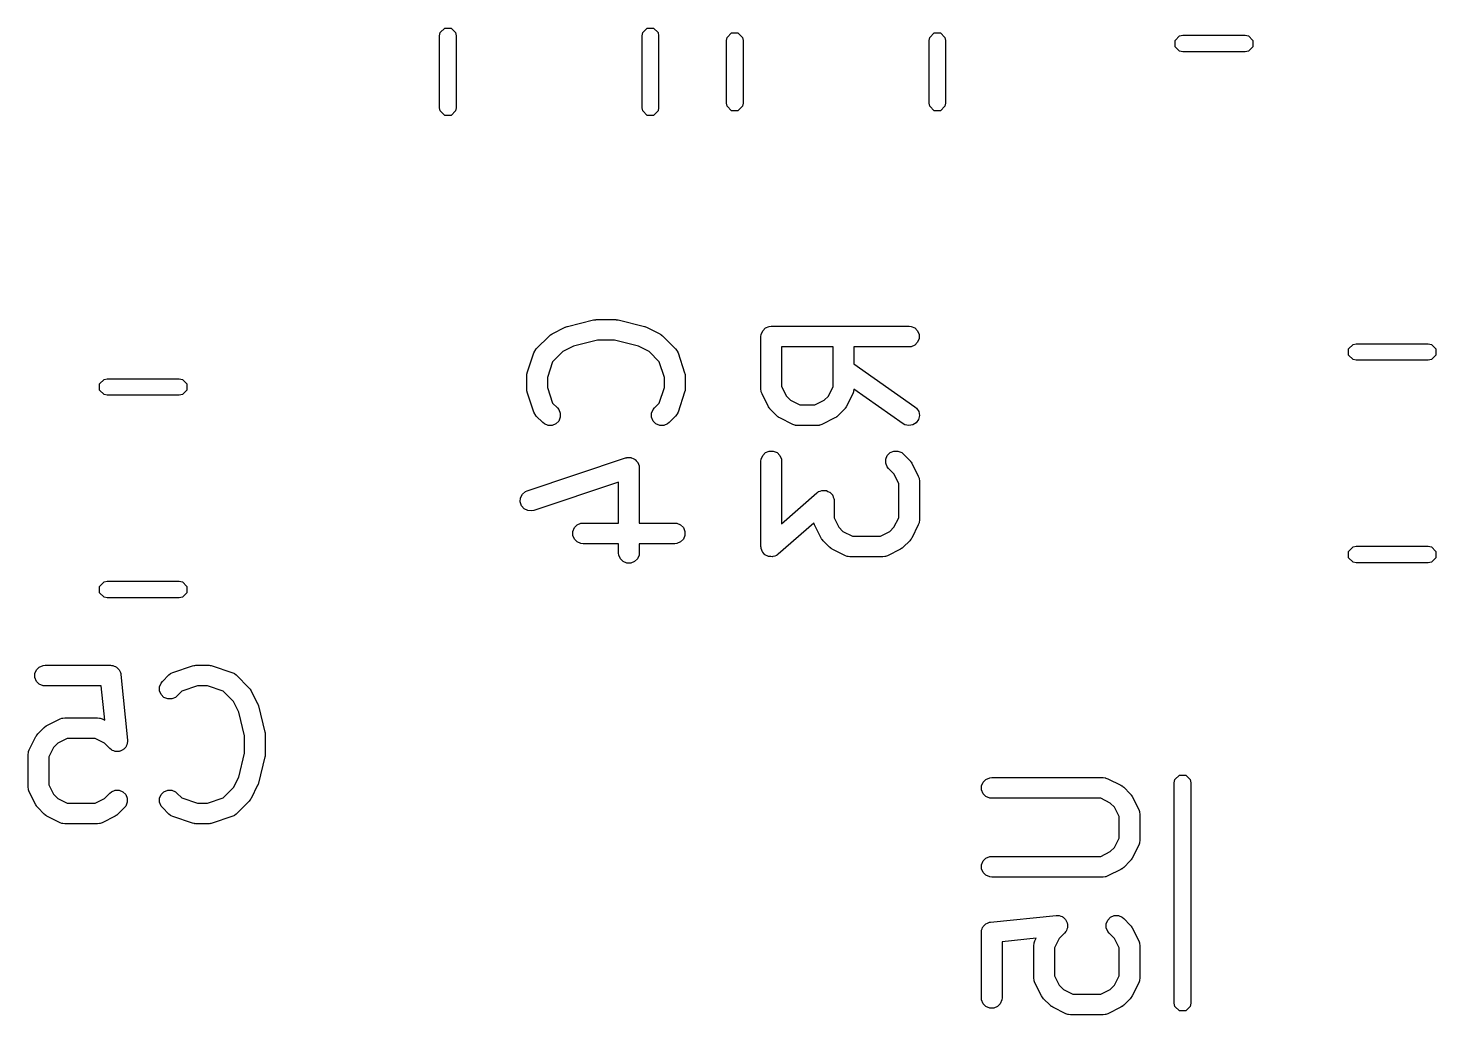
# Model space of a CAD drawing. Header units: inches. Extents: x -1.77 to 1.76, y -2.13 to 2.21.
# Drawn here: x -1.1275 to -0.7252, y 1.3353 to 1.6172 of the extents above; entities that cross this region are included whole.
import ezdxf

# ---------------------------------------------------------------- set-up
doc = ezdxf.new("R2010")
doc.units = ezdxf.units.IN
doc.header["$MEASUREMENT"] = 0
doc.layers.add('BLACK', color=250, linetype='CONTINUOUS')

msp = doc.modelspace()

# ---------------------------------------------------------------- linework, layer by layer
at = {"layer": 'BLACK', "linetype": 'CONTINUOUS'}
for p, q in [((-1.00994, 1.61499), (-1.00977, 1.6159)), ((-1.00994, 1.59442), (-1.00994, 1.61499)), ((-1.00977, 1.6159), (-1.00849, 1.61718)), ((-1.00849, 1.61718), (-1.00668, 1.61718)), ((-1.00668, 1.61718), (-1.0054, 1.6159)), ((-1.0054, 1.6159), (-1.00522, 1.61499)), ((-1.00522, 1.61499), (-1.00522, 1.59442)), ((-0.95207, 1.61499), (-0.95189, 1.6159)), ((-0.95207, 1.59442), (-0.95207, 1.61499)), ((-0.95189, 1.6159), (-0.95061, 1.61718)), ((-0.95061, 1.61718), (-0.9488, 1.61718)), ((-0.9488, 1.61718), (-0.94753, 1.6159)), ((-0.94753, 1.6159), (-0.94735, 1.61499)), ((-0.94735, 1.61499), (-0.94735, 1.59442)), ((-0.92794, 1.61365), (-0.92777, 1.61455)), ((-0.92794, 1.59577), (-0.92794, 1.61365)), ((-0.92777, 1.61455), (-0.92649, 1.61583)), ((-0.92649, 1.61583), (-0.92468, 1.61583)), ((-0.92468, 1.61583), (-0.9234, 1.61455)), ((-0.9234, 1.61455), (-0.92322, 1.61365)), ((-0.92322, 1.61365), (-0.92322, 1.59577)), ((-0.87007, 1.61365), (-0.86989, 1.61455)), ((-0.87007, 1.59577), (-0.87007, 1.61365)), ((-0.86989, 1.61455), (-0.86861, 1.61583)), ((-0.86861, 1.61583), (-0.8668, 1.61583)), ((-0.8668, 1.61583), (-0.86553, 1.61455)), ((-0.86553, 1.61455), (-0.86535, 1.61365)), ((-0.86535, 1.61365), (-0.86535, 1.59577)), ((-0.79977, 1.61368), (-0.79849, 1.61495)), ((-0.79977, 1.61187), (-0.79977, 1.61368)), ((-0.79849, 1.61495), (-0.79759, 1.61513)), ((-0.79759, 1.61513), (-0.77971, 1.61513)), ((-0.77971, 1.61513), (-0.7788, 1.61495)), ((-0.7788, 1.61495), (-0.77752, 1.61368)), ((-0.77752, 1.61368), (-0.77752, 1.61187)), ((-0.79849, 1.61059), (-0.79977, 1.61187)), ((-0.79759, 1.61041), (-0.79849, 1.61059)), ((-0.77971, 1.61041), (-0.79759, 1.61041)), ((-0.7788, 1.61059), (-0.77971, 1.61041)), ((-0.77752, 1.61187), (-0.7788, 1.61059)), ((-1.00977, 1.59352), (-1.00994, 1.59442)), ((-1.00849, 1.59224), (-1.00977, 1.59352)), ((-1.0054, 1.59352), (-1.00668, 1.59224)), ((-1.00522, 1.59442), (-1.0054, 1.59352)), ((-0.95189, 1.59352), (-0.95207, 1.59442)), ((-0.95061, 1.59224), (-0.95189, 1.59352)), ((-0.94753, 1.59352), (-0.9488, 1.59224)), ((-0.94735, 1.59442), (-0.94753, 1.59352)), ((-0.92777, 1.59487), (-0.92794, 1.59577)), ((-0.92649, 1.59359), (-0.92777, 1.59487)), ((-0.92468, 1.59359), (-0.92649, 1.59359)), ((-0.9234, 1.59487), (-0.92468, 1.59359)), ((-0.92322, 1.59577), (-0.9234, 1.59487)), ((-0.86989, 1.59487), (-0.87007, 1.59577)), ((-0.86861, 1.59359), (-0.86989, 1.59487)), ((-0.8668, 1.59359), (-0.86861, 1.59359)), ((-0.86553, 1.59487), (-0.8668, 1.59359)), ((-0.86535, 1.59577), (-0.86553, 1.59487)), ((-1.00668, 1.59224), (-1.00849, 1.59224)), ((-0.9488, 1.59224), (-0.95061, 1.59224)), ((-0.97344, 1.53192), (-0.96594, 1.5338)), ((-0.96594, 1.5338), (-0.96584, 1.53381)), ((-0.96584, 1.53381), (-0.9658, 1.53383)), ((-0.9658, 1.53383), (-0.96558, 1.53385)), ((-0.96558, 1.53385), (-0.96536, 1.53388)), ((-0.96536, 1.53388), (-0.96532, 1.53388)), ((-0.96532, 1.53388), (-0.96522, 1.53389)), ((-0.96522, 1.53389), (-0.9596, 1.53389)), ((-0.9596, 1.53389), (-0.9595, 1.53388)), ((-0.9595, 1.53388), (-0.95945, 1.53388)), ((-0.95945, 1.53388), (-0.95924, 1.53385)), ((-0.95924, 1.53385), (-0.95902, 1.53383)), ((-0.95902, 1.53383), (-0.95898, 1.53381)), ((-0.95898, 1.53381), (-0.95888, 1.5338)), ((-0.95888, 1.5338), (-0.95138, 1.53192)), ((-0.98231, 1.52552), (-0.97856, 1.52927)), ((-0.97856, 1.52927), (-0.97833, 1.52946)), ((-0.97833, 1.52946), (-0.97828, 1.52952)), ((-0.97828, 1.52952), (-0.97819, 1.52957)), ((-0.97819, 1.52957), (-0.97811, 1.52964)), ((-0.97811, 1.52964), (-0.97804, 1.52967)), ((-0.97804, 1.52967), (-0.97779, 1.52983)), ((-0.97779, 1.52983), (-0.97404, 1.5317)), ((-0.97404, 1.5317), (-0.974, 1.53172)), ((-0.974, 1.53172), (-0.97398, 1.53173)), ((-0.97398, 1.53173), (-0.97374, 1.53182)), ((-0.97374, 1.53182), (-0.9735, 1.53191)), ((-0.9735, 1.53191), (-0.97348, 1.53191)), ((-0.97348, 1.53191), (-0.97344, 1.53192)), ((-0.95138, 1.53192), (-0.95134, 1.53191)), ((-0.95134, 1.53191), (-0.95132, 1.53191)), ((-0.95132, 1.53191), (-0.95108, 1.53182)), ((-0.95108, 1.53182), (-0.95084, 1.53173)), ((-0.95084, 1.53173), (-0.95082, 1.53172)), ((-0.95082, 1.53172), (-0.95078, 1.5317)), ((-0.95078, 1.5317), (-0.94703, 1.52983)), ((-0.94703, 1.52983), (-0.94678, 1.52967)), ((-0.94678, 1.52967), (-0.94671, 1.52964)), ((-0.94671, 1.52964), (-0.94663, 1.52957)), ((-0.94663, 1.52957), (-0.94654, 1.52952)), ((-0.94654, 1.52952), (-0.94649, 1.52946)), ((-0.94649, 1.52946), (-0.94626, 1.52927)), ((-0.94626, 1.52927), (-0.94251, 1.52552)), ((-0.91812, 1.52906), (-0.91806, 1.52963)), ((-0.91812, 1.51406), (-0.91812, 1.52906)), ((-0.91806, 1.52963), (-0.91762, 1.5307)), ((-0.91762, 1.5307), (-0.91681, 1.53151)), ((-0.91681, 1.53151), (-0.91574, 1.53195)), ((-0.91574, 1.53195), (-0.91516, 1.53201)), ((-0.91516, 1.53201), (-0.87579, 1.53201)), ((-0.87579, 1.53201), (-0.87522, 1.53195)), ((-0.87522, 1.53195), (-0.87415, 1.53151)), ((-0.87415, 1.53151), (-0.87334, 1.5307)), ((-0.87334, 1.5307), (-0.8729, 1.52963)), ((-0.8729, 1.52963), (-0.8729, 1.52848)), ((-0.98302, 1.52437), (-0.98278, 1.5249)), ((-0.98278, 1.5249), (-0.98271, 1.52498)), ((-0.98271, 1.52498), (-0.98267, 1.52508)), ((-0.98267, 1.52508), (-0.98231, 1.52552)), ((-0.97472, 1.52476), (-0.97764, 1.52184)), ((-0.97169, 1.52627), (-0.97472, 1.52476)), ((-0.96486, 1.52798), (-0.97169, 1.52627)), ((-0.95996, 1.52798), (-0.96486, 1.52798)), ((-0.95313, 1.52627), (-0.95996, 1.52798)), ((-0.9501, 1.52476), (-0.95313, 1.52627)), ((-0.94718, 1.52184), (-0.9501, 1.52476)), ((-0.94251, 1.52552), (-0.94214, 1.52508)), ((-0.94214, 1.52508), (-0.9421, 1.52498)), ((-0.9421, 1.52498), (-0.94203, 1.5249)), ((-0.94203, 1.5249), (-0.9418, 1.52437)), ((-0.89749, 1.52611), (-0.91221, 1.52611)), ((-0.91221, 1.52611), (-0.91221, 1.51476)), ((-0.89749, 1.51476), (-0.89749, 1.52611)), ((-0.87579, 1.52611), (-0.89159, 1.52611)), ((-0.89159, 1.52611), (-0.89159, 1.52122)), ((-0.87522, 1.52616), (-0.87579, 1.52611)), ((-0.87415, 1.5266), (-0.87522, 1.52616)), ((-0.87334, 1.52742), (-0.87415, 1.5266)), ((-0.8729, 1.52848), (-0.87334, 1.52742)), ((-0.75018, 1.52555), (-0.74891, 1.52683)), ((-0.75018, 1.52374), (-0.75018, 1.52555)), ((-0.74891, 1.52683), (-0.748, 1.52701)), ((-0.748, 1.52701), (-0.72743, 1.52701)), ((-0.72743, 1.52701), (-0.72653, 1.52683)), ((-0.72653, 1.52683), (-0.72525, 1.52555)), ((-0.72525, 1.52555), (-0.72525, 1.52374)), ((-0.98489, 1.51874), (-0.98302, 1.52437)), ((-0.97764, 1.52184), (-0.97914, 1.51733)), ((-0.94568, 1.51733), (-0.94718, 1.52184)), ((-0.9418, 1.52437), (-0.93992, 1.51874)), ((-0.89159, 1.52122), (-0.8741, 1.50898)), ((-0.74891, 1.52246), (-0.75018, 1.52374)), ((-0.748, 1.52228), (-0.74891, 1.52246)), ((-0.72743, 1.52228), (-0.748, 1.52228)), ((-0.72653, 1.52246), (-0.72743, 1.52228)), ((-0.72525, 1.52374), (-0.72653, 1.52246)), ((-1.10711, 1.51555), (-1.10584, 1.51683)), ((-1.10584, 1.51683), (-1.10493, 1.51701)), ((-1.10493, 1.51701), (-1.08436, 1.51701)), ((-1.08436, 1.51701), (-1.08346, 1.51683)), ((-1.08346, 1.51683), (-1.08218, 1.51555)), ((-0.98505, 1.51781), (-0.98502, 1.5181)), ((-0.98505, 1.51406), (-0.98505, 1.51781)), ((-0.98502, 1.51818), (-0.985, 1.51828)), ((-0.98502, 1.5181), (-0.98502, 1.51818)), ((-0.985, 1.51828), (-0.98499, 1.51839)), ((-0.98499, 1.51839), (-0.98496, 1.51846)), ((-0.98496, 1.51846), (-0.98489, 1.51874)), ((-0.97914, 1.51733), (-0.97914, 1.51454)), ((-0.94568, 1.51454), (-0.94568, 1.51733)), ((-0.93992, 1.51874), (-0.93986, 1.51846)), ((-0.93986, 1.51846), (-0.93983, 1.51839)), ((-0.93983, 1.51839), (-0.93982, 1.51828)), ((-0.93982, 1.51828), (-0.93979, 1.51818)), ((-0.93979, 1.51818), (-0.9398, 1.5181)), ((-0.9398, 1.5181), (-0.93977, 1.51781)), ((-0.93977, 1.51781), (-0.93977, 1.51406)), ((-1.10711, 1.51374), (-1.10711, 1.51555)), ((-1.10584, 1.51246), (-1.10711, 1.51374)), ((-1.08218, 1.51374), (-1.08346, 1.51246)), ((-1.08218, 1.51555), (-1.08218, 1.51374)), ((-0.98502, 1.51377), (-0.98505, 1.51406)), ((-0.98502, 1.51369), (-0.98502, 1.51377)), ((-0.985, 1.51359), (-0.98502, 1.51369)), ((-0.98499, 1.51348), (-0.985, 1.51359)), ((-0.98496, 1.51341), (-0.98499, 1.51348)), ((-0.98489, 1.51313), (-0.98496, 1.51341)), ((-0.98302, 1.5075), (-0.98489, 1.51313)), ((-0.97914, 1.51454), (-0.97764, 1.51003)), ((-0.94718, 1.51003), (-0.94568, 1.51454)), ((-0.93992, 1.51313), (-0.9418, 1.5075)), ((-0.93986, 1.51341), (-0.93992, 1.51313)), ((-0.93983, 1.51348), (-0.93986, 1.51341)), ((-0.93982, 1.51359), (-0.93983, 1.51348)), ((-0.93979, 1.51369), (-0.93982, 1.51359)), ((-0.93977, 1.51406), (-0.9398, 1.51377)), ((-0.9398, 1.51377), (-0.93979, 1.51369)), ((-0.91806, 1.51348), (-0.91812, 1.51406)), ((-0.91802, 1.51339), (-0.91806, 1.51348)), ((-0.91801, 1.51328), (-0.91802, 1.51339)), ((-0.91781, 1.51274), (-0.91801, 1.51328)), ((-0.91593, 1.50899), (-0.91781, 1.51274)), ((-0.91221, 1.51476), (-0.91086, 1.51206)), ((-0.89884, 1.51206), (-0.89749, 1.51476)), ((-0.8919, 1.51274), (-0.89378, 1.50899)), ((-0.89169, 1.51328), (-0.8919, 1.51274)), ((-0.89165, 1.51348), (-0.89169, 1.51339)), ((-0.89169, 1.51339), (-0.89169, 1.51328)), ((-0.89159, 1.51402), (-0.89165, 1.51348)), ((-0.87749, 1.50414), (-0.89159, 1.51402)), ((-1.10493, 1.51228), (-1.10584, 1.51246)), ((-1.08436, 1.51228), (-1.10493, 1.51228)), ((-1.08346, 1.51246), (-1.08436, 1.51228)), ((-0.97764, 1.51003), (-0.97626, 1.50865)), ((-0.97626, 1.50865), (-0.97589, 1.5082)), ((-0.94893, 1.5082), (-0.94856, 1.50865)), ((-0.94856, 1.50865), (-0.94718, 1.51003)), ((-0.91577, 1.50874), (-0.91593, 1.50899)), ((-0.91574, 1.50867), (-0.91577, 1.50874)), ((-0.91568, 1.50859), (-0.91574, 1.50867)), ((-0.91562, 1.5085), (-0.91568, 1.50859)), ((-0.91086, 1.51206), (-0.90967, 1.51086)), ((-0.90967, 1.51086), (-0.90697, 1.50951)), ((-0.90697, 1.50951), (-0.90274, 1.50951)), ((-0.90274, 1.50951), (-0.90004, 1.51086)), ((-0.90004, 1.51086), (-0.89884, 1.51206)), ((-0.89403, 1.50859), (-0.89408, 1.5085)), ((-0.89396, 1.50867), (-0.89403, 1.50859)), ((-0.89393, 1.50874), (-0.89396, 1.50867)), ((-0.89378, 1.50899), (-0.89393, 1.50874)), ((-0.8741, 1.50898), (-0.87366, 1.5086)), ((-0.87366, 1.5086), (-0.87304, 1.50763)), ((-0.98278, 1.50697), (-0.98302, 1.5075)), ((-0.98271, 1.50689), (-0.98278, 1.50697)), ((-0.98267, 1.5068), (-0.98271, 1.50689)), ((-0.98231, 1.50635), (-0.98267, 1.5068)), ((-0.98043, 1.50447), (-0.98231, 1.50635)), ((-0.97589, 1.50492), (-0.9767, 1.50411)), ((-0.97589, 1.5082), (-0.97545, 1.50714)), ((-0.97545, 1.50599), (-0.97589, 1.50492)), ((-0.97545, 1.50714), (-0.97545, 1.50599)), ((-0.94937, 1.50714), (-0.94893, 1.5082)), ((-0.94937, 1.50599), (-0.94937, 1.50714)), ((-0.94893, 1.50492), (-0.94937, 1.50599)), ((-0.94811, 1.50411), (-0.94893, 1.50492)), ((-0.94251, 1.50635), (-0.94439, 1.50447)), ((-0.94214, 1.5068), (-0.94251, 1.50635)), ((-0.9421, 1.50689), (-0.94214, 1.5068)), ((-0.94203, 1.50697), (-0.9421, 1.50689)), ((-0.9418, 1.5075), (-0.94203, 1.50697)), ((-0.91556, 1.50845), (-0.91562, 1.5085)), ((-0.91538, 1.50822), (-0.91556, 1.50845)), ((-0.9135, 1.50635), (-0.91538, 1.50822)), ((-0.91328, 1.50616), (-0.9135, 1.50635)), ((-0.91323, 1.5061), (-0.91328, 1.50616)), ((-0.91314, 1.50605), (-0.91323, 1.5061)), ((-0.91306, 1.50598), (-0.91314, 1.50605)), ((-0.91298, 1.50595), (-0.91306, 1.50598)), ((-0.91274, 1.5058), (-0.91298, 1.50595)), ((-0.90899, 1.50392), (-0.91274, 1.5058)), ((-0.89697, 1.5058), (-0.90072, 1.50392)), ((-0.89672, 1.50595), (-0.89697, 1.5058)), ((-0.89665, 1.50598), (-0.89672, 1.50595)), ((-0.89657, 1.50605), (-0.89665, 1.50598)), ((-0.89648, 1.5061), (-0.89657, 1.50605)), ((-0.89643, 1.50616), (-0.89648, 1.5061)), ((-0.8962, 1.50635), (-0.89643, 1.50616)), ((-0.89433, 1.50822), (-0.8962, 1.50635)), ((-0.89414, 1.50845), (-0.89433, 1.50822)), ((-0.89408, 1.5085), (-0.89414, 1.50845)), ((-0.87309, 1.50537), (-0.87375, 1.50443)), ((-0.87284, 1.5065), (-0.87309, 1.50537)), ((-0.87304, 1.50763), (-0.87284, 1.5065)), ((-0.97998, 1.50411), (-0.98043, 1.50447)), ((-0.97892, 1.50367), (-0.97998, 1.50411)), ((-0.97777, 1.50367), (-0.97892, 1.50367)), ((-0.9767, 1.50411), (-0.97777, 1.50367)), ((-0.94705, 1.50367), (-0.94811, 1.50411)), ((-0.9459, 1.50367), (-0.94705, 1.50367)), ((-0.94483, 1.50411), (-0.9459, 1.50367)), ((-0.94439, 1.50447), (-0.94483, 1.50411)), ((-0.90845, 1.50371), (-0.90899, 1.50392)), ((-0.90834, 1.50371), (-0.90845, 1.50371)), ((-0.90824, 1.50367), (-0.90834, 1.50371)), ((-0.90767, 1.50361), (-0.90824, 1.50367)), ((-0.90204, 1.50361), (-0.90767, 1.50361)), ((-0.90147, 1.50367), (-0.90204, 1.50361)), ((-0.90137, 1.50371), (-0.90147, 1.50367)), ((-0.90126, 1.50371), (-0.90137, 1.50371)), ((-0.90072, 1.50392), (-0.90126, 1.50371)), ((-0.87698, 1.50386), (-0.87749, 1.50414)), ((-0.87586, 1.50361), (-0.87698, 1.50386)), ((-0.87472, 1.50381), (-0.87586, 1.50361)), ((-0.87375, 1.50443), (-0.87472, 1.50381)), ((-0.9849, 1.48499), (-0.95678, 1.49436)), ((-0.95678, 1.49436), (-0.9565, 1.49443)), ((-0.9565, 1.49443), (-0.95642, 1.49446)), ((-0.95642, 1.49446), (-0.95636, 1.49446)), ((-0.95636, 1.49446), (-0.95622, 1.49449)), ((-0.95622, 1.49449), (-0.95574, 1.49446)), ((-0.95574, 1.49446), (-0.95527, 1.49446)), ((-0.95527, 1.49446), (-0.95517, 1.49442)), ((-0.95517, 1.49442), (-0.95507, 1.49441)), ((-0.95507, 1.49441), (-0.95464, 1.4942)), ((-0.95464, 1.4942), (-0.95421, 1.49402)), ((-0.95421, 1.49402), (-0.95413, 1.49394)), ((-0.95413, 1.49394), (-0.95404, 1.4939)), ((-0.95404, 1.4939), (-0.95373, 1.49354)), ((-0.95373, 1.49354), (-0.95339, 1.4932)), ((-0.95339, 1.4932), (-0.95335, 1.49311)), ((-0.95335, 1.49311), (-0.95328, 1.49303)), ((-0.95328, 1.49303), (-0.95313, 1.49258)), ((-0.95313, 1.49258), (-0.95295, 1.49214)), ((-0.91812, 1.49344), (-0.91806, 1.49401)), ((-0.91812, 1.46907), (-0.91812, 1.49344)), ((-0.91806, 1.49401), (-0.91762, 1.49508)), ((-0.91762, 1.49508), (-0.91681, 1.49589)), ((-0.91681, 1.49589), (-0.91574, 1.49633)), ((-0.91574, 1.49633), (-0.91459, 1.49633)), ((-0.91459, 1.49633), (-0.91352, 1.49589)), ((-0.91352, 1.49589), (-0.91271, 1.49508)), ((-0.91271, 1.49508), (-0.91227, 1.49401)), ((-0.91227, 1.49401), (-0.91221, 1.49344)), ((-0.91221, 1.49344), (-0.91221, 1.47557)), ((-0.88244, 1.49401), (-0.882, 1.49508)), ((-0.88244, 1.49286), (-0.88244, 1.49401)), ((-0.882, 1.4918), (-0.88244, 1.49286)), ((-0.882, 1.49508), (-0.88118, 1.49589)), ((-0.88118, 1.49589), (-0.88012, 1.49633)), ((-0.88012, 1.49633), (-0.87897, 1.49633)), ((-0.87897, 1.49633), (-0.8779, 1.49589)), ((-0.8779, 1.49589), (-0.87746, 1.49553)), ((-0.87746, 1.49553), (-0.87558, 1.49365)), ((-0.87558, 1.49365), (-0.8754, 1.49343)), ((-0.8754, 1.49343), (-0.87534, 1.49337)), ((-0.87534, 1.49337), (-0.87528, 1.49328)), ((-0.87528, 1.49328), (-0.87521, 1.4932)), ((-0.87521, 1.4932), (-0.87518, 1.49313)), ((-0.87518, 1.49313), (-0.87503, 1.49288)), ((-0.87503, 1.49288), (-0.87315, 1.48913)), ((-0.95295, 1.49214), (-0.95294, 1.49199)), ((-0.95294, 1.49199), (-0.95292, 1.49193)), ((-0.95292, 1.49193), (-0.95292, 1.49186)), ((-0.95292, 1.49186), (-0.95289, 1.49156)), ((-0.95289, 1.49156), (-0.95289, 1.47577)), ((-0.88163, 1.49135), (-0.882, 1.4918)), ((-0.8801, 1.48981), (-0.88163, 1.49135)), ((-0.87875, 1.48712), (-0.8801, 1.48981)), ((-0.87315, 1.48913), (-0.87295, 1.48859)), ((-0.87295, 1.48859), (-0.87294, 1.48849)), ((-0.87294, 1.48849), (-0.8729, 1.48839)), ((-0.9863, 1.484), (-0.98543, 1.48475)), ((-0.98543, 1.48475), (-0.9849, 1.48499)), ((-0.9588, 1.48747), (-0.98303, 1.47939)), ((-0.9588, 1.47577), (-0.9588, 1.48747)), ((-0.90211, 1.48441), (-0.90186, 1.48459)), ((-0.90186, 1.48459), (-0.90181, 1.48464)), ((-0.90181, 1.48464), (-0.90175, 1.48467)), ((-0.90175, 1.48467), (-0.90164, 1.48475)), ((-0.90164, 1.48475), (-0.90119, 1.4849)), ((-0.90119, 1.4849), (-0.90074, 1.48509)), ((-0.90074, 1.48509), (-0.90064, 1.48509)), ((-0.90064, 1.48509), (-0.90055, 1.48512)), ((-0.90055, 1.48512), (-0.90007, 1.48509)), ((-0.90007, 1.48509), (-0.89959, 1.48509)), ((-0.89959, 1.48509), (-0.8995, 1.48505)), ((-0.8995, 1.48505), (-0.8994, 1.48504)), ((-0.8994, 1.48504), (-0.89897, 1.48483)), ((-0.89897, 1.48483), (-0.89853, 1.48464)), ((-0.89853, 1.48464), (-0.89846, 1.48457)), ((-0.89846, 1.48457), (-0.89837, 1.48453)), ((-0.89837, 1.48453), (-0.89805, 1.48417)), ((-0.87875, 1.47726), (-0.87875, 1.48712)), ((-0.8729, 1.48839), (-0.87284, 1.48781)), ((-0.87284, 1.48781), (-0.87284, 1.47657)), ((-0.9869, 1.48182), (-0.98682, 1.48297)), ((-0.98653, 1.48073), (-0.9869, 1.48182)), ((-0.98682, 1.48297), (-0.9863, 1.484)), ((-0.98578, 1.47986), (-0.98653, 1.48073)), ((-0.91221, 1.47557), (-0.90211, 1.48441)), ((-0.89805, 1.48417), (-0.89771, 1.48383)), ((-0.89771, 1.48383), (-0.89767, 1.48374)), ((-0.89767, 1.48374), (-0.89761, 1.48366)), ((-0.89761, 1.48366), (-0.89745, 1.48321)), ((-0.89745, 1.48321), (-0.89727, 1.48277)), ((-0.89727, 1.48277), (-0.89726, 1.48263)), ((-0.89726, 1.48263), (-0.89724, 1.48257)), ((-0.89724, 1.48257), (-0.89724, 1.48249)), ((-0.89724, 1.48249), (-0.89721, 1.48219)), ((-0.89721, 1.48219), (-0.89721, 1.47726)), ((-0.98475, 1.47934), (-0.98578, 1.47986)), ((-0.9836, 1.47926), (-0.98475, 1.47934)), ((-0.98303, 1.47939), (-0.9836, 1.47926)), ((-0.89721, 1.47726), (-0.89587, 1.47456)), ((-0.8801, 1.47456), (-0.87875, 1.47726)), ((-0.87284, 1.47657), (-0.8729, 1.47599)), ((-0.97187, 1.47339), (-0.97143, 1.47446)), ((-0.97187, 1.47224), (-0.97187, 1.47339)), ((-0.97143, 1.47446), (-0.97061, 1.47527)), ((-0.97061, 1.47527), (-0.96955, 1.47571)), ((-0.96955, 1.47571), (-0.96897, 1.47577)), ((-0.96897, 1.47577), (-0.9588, 1.47577)), ((-0.95289, 1.47577), (-0.94272, 1.47577)), ((-0.94272, 1.47577), (-0.94215, 1.47571)), ((-0.94215, 1.47571), (-0.94108, 1.47527)), ((-0.94108, 1.47527), (-0.94027, 1.47446)), ((-0.94027, 1.47446), (-0.93983, 1.47339)), ((-0.93983, 1.47339), (-0.93983, 1.47224)), ((-0.90301, 1.47578), (-0.91322, 1.46684)), ((-0.90281, 1.47524), (-0.90301, 1.47578)), ((-0.90093, 1.4715), (-0.90281, 1.47524)), ((-0.89587, 1.47456), (-0.89467, 1.47337)), ((-0.89467, 1.47337), (-0.89197, 1.47202)), ((-0.88399, 1.47202), (-0.88129, 1.47337)), ((-0.88129, 1.47337), (-0.8801, 1.47456)), ((-0.87315, 1.47524), (-0.87503, 1.4715)), ((-0.87295, 1.47579), (-0.87315, 1.47524)), ((-0.87294, 1.47589), (-0.87295, 1.47579)), ((-0.8729, 1.47599), (-0.87294, 1.47589)), ((-0.97143, 1.47118), (-0.97187, 1.47224)), ((-0.97061, 1.47036), (-0.97143, 1.47118)), ((-0.96955, 1.46992), (-0.97061, 1.47036)), ((-0.96897, 1.46986), (-0.96955, 1.46992)), ((-0.9588, 1.46986), (-0.96897, 1.46986)), ((-0.9588, 1.46719), (-0.9588, 1.46986)), ((-0.94272, 1.46986), (-0.95289, 1.46986)), ((-0.95289, 1.46986), (-0.95289, 1.46719)), ((-0.94215, 1.46992), (-0.94272, 1.46986)), ((-0.94108, 1.47036), (-0.94215, 1.46992)), ((-0.94027, 1.47118), (-0.94108, 1.47036)), ((-0.93983, 1.47224), (-0.94027, 1.47118)), ((-0.91809, 1.46876), (-0.91812, 1.46907)), ((-0.91809, 1.46868), (-0.91809, 1.46876)), ((-0.91807, 1.46863), (-0.91809, 1.46868)), ((-0.91806, 1.46849), (-0.91807, 1.46863)), ((-0.91788, 1.46805), (-0.91806, 1.46849)), ((-0.90078, 1.47125), (-0.90093, 1.4715)), ((-0.90075, 1.47118), (-0.90078, 1.47125)), ((-0.90068, 1.47109), (-0.90075, 1.47118)), ((-0.90062, 1.47101), (-0.90068, 1.47109)), ((-0.90057, 1.47095), (-0.90062, 1.47101)), ((-0.90038, 1.47073), (-0.90057, 1.47095)), ((-0.8985, 1.46885), (-0.90038, 1.47073)), ((-0.89828, 1.46867), (-0.8985, 1.46885)), ((-0.89823, 1.46861), (-0.89828, 1.46867)), ((-0.89814, 1.46855), (-0.89823, 1.46861)), ((-0.89806, 1.46849), (-0.89814, 1.46855)), ((-0.89799, 1.46846), (-0.89806, 1.46849)), ((-0.89774, 1.4683), (-0.89799, 1.46846)), ((-0.89197, 1.47202), (-0.88399, 1.47202)), ((-0.87798, 1.46846), (-0.87822, 1.4683)), ((-0.8779, 1.46849), (-0.87798, 1.46846)), ((-0.87782, 1.46855), (-0.8779, 1.46849)), ((-0.87773, 1.46861), (-0.87782, 1.46855)), ((-0.87768, 1.46867), (-0.87773, 1.46861)), ((-0.87746, 1.46885), (-0.87768, 1.46867)), ((-0.87558, 1.47073), (-0.87746, 1.46885)), ((-0.8754, 1.47095), (-0.87558, 1.47073)), ((-0.87534, 1.47101), (-0.8754, 1.47095)), ((-0.87528, 1.47109), (-0.87534, 1.47101)), ((-0.87521, 1.47118), (-0.87528, 1.47109)), ((-0.87518, 1.47125), (-0.87521, 1.47118)), ((-0.87503, 1.4715), (-0.87518, 1.47125)), ((-0.75018, 1.46768), (-0.74891, 1.46895)), ((-0.74891, 1.46895), (-0.748, 1.46913)), ((-0.748, 1.46913), (-0.72743, 1.46913)), ((-0.72743, 1.46913), (-0.72653, 1.46895)), ((-0.72653, 1.46895), (-0.72525, 1.46768)), ((-0.95874, 1.46662), (-0.9588, 1.46719)), ((-0.9583, 1.46555), (-0.95874, 1.46662)), ((-0.95749, 1.46474), (-0.9583, 1.46555)), ((-0.95642, 1.4643), (-0.95749, 1.46474)), ((-0.95421, 1.46474), (-0.95527, 1.4643)), ((-0.95339, 1.46555), (-0.95421, 1.46474)), ((-0.95295, 1.46662), (-0.95339, 1.46555)), ((-0.95289, 1.46719), (-0.95295, 1.46662)), ((-0.91772, 1.46759), (-0.91788, 1.46805)), ((-0.91766, 1.46752), (-0.91772, 1.46759)), ((-0.91762, 1.46743), (-0.91766, 1.46752)), ((-0.91728, 1.46709), (-0.91762, 1.46743)), ((-0.91696, 1.46673), (-0.91728, 1.46709)), ((-0.91688, 1.46668), (-0.91696, 1.46673)), ((-0.91681, 1.46661), (-0.91688, 1.46668)), ((-0.91636, 1.46643), (-0.91681, 1.46661)), ((-0.91593, 1.46622), (-0.91636, 1.46643)), ((-0.91583, 1.46621), (-0.91593, 1.46622)), ((-0.91574, 1.46617), (-0.91583, 1.46621)), ((-0.91526, 1.46617), (-0.91574, 1.46617)), ((-0.91478, 1.46614), (-0.91526, 1.46617)), ((-0.91469, 1.46617), (-0.91478, 1.46614)), ((-0.91459, 1.46617), (-0.91469, 1.46617)), ((-0.91415, 1.46635), (-0.91459, 1.46617)), ((-0.91369, 1.46651), (-0.91415, 1.46635)), ((-0.91358, 1.46659), (-0.91369, 1.46651)), ((-0.91352, 1.46661), (-0.91358, 1.46659)), ((-0.91347, 1.46667), (-0.91352, 1.46661)), ((-0.91322, 1.46684), (-0.91347, 1.46667)), ((-0.89399, 1.46643), (-0.89774, 1.4683)), ((-0.89345, 1.46622), (-0.89399, 1.46643)), ((-0.89334, 1.46621), (-0.89345, 1.46622)), ((-0.89324, 1.46617), (-0.89334, 1.46621)), ((-0.89267, 1.46611), (-0.89324, 1.46617)), ((-0.88329, 1.46611), (-0.89267, 1.46611)), ((-0.88272, 1.46617), (-0.88329, 1.46611)), ((-0.88262, 1.46621), (-0.88272, 1.46617)), ((-0.88251, 1.46622), (-0.88262, 1.46621)), ((-0.88197, 1.46643), (-0.88251, 1.46622)), ((-0.87822, 1.4683), (-0.88197, 1.46643)), ((-0.75018, 1.46587), (-0.75018, 1.46768)), ((-0.74891, 1.46459), (-0.75018, 1.46587)), ((-0.748, 1.46441), (-0.74891, 1.46459)), ((-0.72743, 1.46441), (-0.748, 1.46441)), ((-0.72653, 1.46459), (-0.72743, 1.46441)), ((-0.72525, 1.46587), (-0.72653, 1.46459)), ((-0.72525, 1.46768), (-0.72525, 1.46587)), ((-0.95527, 1.4643), (-0.95642, 1.4643)), ((-1.10711, 1.45768), (-1.10584, 1.45895)), ((-1.10711, 1.45587), (-1.10711, 1.45768)), ((-1.10584, 1.45895), (-1.10493, 1.45913)), ((-1.10493, 1.45913), (-1.08436, 1.45913)), ((-1.08436, 1.45913), (-1.08346, 1.45895)), ((-1.08346, 1.45895), (-1.08218, 1.45768)), ((-1.08218, 1.45768), (-1.08218, 1.45587)), ((-1.10584, 1.45459), (-1.10711, 1.45587)), ((-1.10493, 1.45441), (-1.10584, 1.45459)), ((-1.08436, 1.45441), (-1.10493, 1.45441)), ((-1.08346, 1.45459), (-1.08436, 1.45441)), ((-1.08218, 1.45587), (-1.08346, 1.45459)), ((-1.1256, 1.43275), (-1.12516, 1.43381)), ((-1.1256, 1.4316), (-1.1256, 1.43275)), ((-1.12516, 1.43381), (-1.12435, 1.43463)), ((-1.12435, 1.43463), (-1.12328, 1.43507)), ((-1.12328, 1.43507), (-1.1227, 1.43513)), ((-1.1227, 1.43513), (-1.10396, 1.43513)), ((-1.10396, 1.43513), (-1.10374, 1.4351)), ((-1.10374, 1.4351), (-1.10367, 1.43511)), ((-1.10367, 1.43511), (-1.1036, 1.43509)), ((-1.1036, 1.43509), (-1.10338, 1.43507)), ((-1.10338, 1.43507), (-1.10298, 1.4349)), ((-1.10298, 1.4349), (-1.10257, 1.43478)), ((-1.10257, 1.43478), (-1.10245, 1.43468)), ((-1.10245, 1.43468), (-1.10232, 1.43463)), ((-1.10232, 1.43463), (-1.10201, 1.43432)), ((-1.10201, 1.43432), (-1.10168, 1.43405)), ((-1.10168, 1.43405), (-1.10161, 1.43392)), ((-1.10161, 1.43392), (-1.1015, 1.43381)), ((-1.1015, 1.43381), (-1.10134, 1.43341)), ((-1.10134, 1.43341), (-1.10113, 1.43303)), ((-1.10113, 1.43303), (-1.10109, 1.43282)), ((-1.10109, 1.43282), (-1.10106, 1.43275)), ((-1.10106, 1.43275), (-1.10106, 1.43268)), ((-1.10106, 1.43268), (-1.10102, 1.43247)), ((-1.10102, 1.43247), (-1.09914, 1.41372)), ((-1.08917, 1.43051), (-1.0873, 1.43239)), ((-1.0873, 1.43239), (-1.08685, 1.43275)), ((-1.08685, 1.43275), (-1.08675, 1.43279)), ((-1.08675, 1.43279), (-1.08667, 1.43286)), ((-1.08667, 1.43286), (-1.08614, 1.4331)), ((-1.08614, 1.4331), (-1.08052, 1.43497)), ((-1.08052, 1.43497), (-1.08023, 1.43504)), ((-1.08023, 1.43504), (-1.08016, 1.43507)), ((-1.08016, 1.43507), (-1.08006, 1.43508)), ((-1.08006, 1.43508), (-1.07995, 1.4351)), ((-1.07995, 1.4351), (-1.07988, 1.4351)), ((-1.07988, 1.4351), (-1.07958, 1.43513)), ((-1.07958, 1.43513), (-1.07584, 1.43513)), ((-1.07584, 1.43513), (-1.07554, 1.4351)), ((-1.07554, 1.4351), (-1.07547, 1.4351)), ((-1.07547, 1.4351), (-1.07536, 1.43508)), ((-1.07536, 1.43508), (-1.07526, 1.43507)), ((-1.07526, 1.43507), (-1.07519, 1.43504)), ((-1.07519, 1.43504), (-1.0749, 1.43497)), ((-1.0749, 1.43497), (-1.06928, 1.4331)), ((-1.06928, 1.4331), (-1.06875, 1.43286)), ((-1.06875, 1.43286), (-1.06867, 1.43279)), ((-1.06867, 1.43279), (-1.06857, 1.43275)), ((-1.06857, 1.43275), (-1.06812, 1.43239)), ((-1.06812, 1.43239), (-1.06437, 1.42864)), ((-1.12516, 1.43053), (-1.1256, 1.4316)), ((-1.12435, 1.42972), (-1.12516, 1.43053)), ((-1.12328, 1.42928), (-1.12435, 1.42972)), ((-1.1227, 1.42922), (-1.12328, 1.42928)), ((-1.10663, 1.42922), (-1.1227, 1.42922)), ((-1.10565, 1.41945), (-1.10663, 1.42922)), ((-1.08998, 1.429), (-1.08954, 1.43006)), ((-1.08998, 1.42785), (-1.08998, 1.429)), ((-1.08954, 1.43006), (-1.08917, 1.43051)), ((-1.07911, 1.42922), (-1.08361, 1.42772)), ((-1.07631, 1.42922), (-1.07911, 1.42922)), ((-1.07181, 1.42772), (-1.07631, 1.42922)), ((-1.06437, 1.42864), (-1.06419, 1.42841)), ((-1.06419, 1.42841), (-1.06413, 1.42836)), ((-1.06413, 1.42836), (-1.06407, 1.42827)), ((-1.06407, 1.42827), (-1.06401, 1.42819)), ((-1.06401, 1.42819), (-1.06398, 1.42812)), ((-1.06398, 1.42812), (-1.06382, 1.42787)), ((-1.08954, 1.42678), (-1.08998, 1.42785)), ((-1.08872, 1.42597), (-1.08954, 1.42678)), ((-1.08766, 1.42553), (-1.08872, 1.42597)), ((-1.08651, 1.42553), (-1.08766, 1.42553)), ((-1.08544, 1.42597), (-1.08651, 1.42553)), ((-1.085, 1.42634), (-1.08544, 1.42597)), ((-1.08361, 1.42772), (-1.085, 1.42634)), ((-1.06889, 1.4248), (-1.07181, 1.42772)), ((-1.06737, 1.42177), (-1.06889, 1.4248)), ((-1.06382, 1.42787), (-1.06195, 1.42412)), ((-1.06195, 1.42412), (-1.06193, 1.42408)), ((-1.11775, 1.42003), (-1.11766, 1.42007)), ((-1.11766, 1.42007), (-1.11708, 1.42013)), ((-1.11708, 1.42013), (-1.10771, 1.42013)), ((-1.10771, 1.42013), (-1.10713, 1.42007)), ((-1.10713, 1.42007), (-1.10703, 1.42003)), ((-1.06566, 1.41494), (-1.06737, 1.42177)), ((-1.06193, 1.42408), (-1.06192, 1.42406)), ((-1.06192, 1.42406), (-1.06183, 1.42382)), ((-1.06183, 1.42382), (-1.06174, 1.42358)), ((-1.06174, 1.42358), (-1.06174, 1.42356)), ((-1.06174, 1.42356), (-1.06172, 1.42351)), ((-1.06172, 1.42351), (-1.05985, 1.41602)), ((-1.12479, 1.41551), (-1.12292, 1.41739)), ((-1.12292, 1.41739), (-1.12269, 1.41757)), ((-1.12269, 1.41757), (-1.12264, 1.41763)), ((-1.12264, 1.41763), (-1.12255, 1.41769)), ((-1.12255, 1.41769), (-1.12247, 1.41775)), ((-1.12247, 1.41775), (-1.1224, 1.41778)), ((-1.1224, 1.41778), (-1.12215, 1.41794)), ((-1.12215, 1.41794), (-1.1184, 1.41982)), ((-1.1184, 1.41982), (-1.11786, 1.42002)), ((-1.11786, 1.42002), (-1.11775, 1.42003)), ((-1.10703, 1.42003), (-1.10693, 1.42002)), ((-1.10693, 1.42002), (-1.10639, 1.41982)), ((-1.10639, 1.41982), (-1.10565, 1.41945)), ((-1.12722, 1.411), (-1.12535, 1.41475)), ((-1.12535, 1.41475), (-1.12519, 1.41499)), ((-1.12519, 1.41499), (-1.12516, 1.41507)), ((-1.12516, 1.41507), (-1.12509, 1.41515)), ((-1.12509, 1.41515), (-1.12504, 1.41524)), ((-1.12504, 1.41524), (-1.12498, 1.41529)), ((-1.12498, 1.41529), (-1.12479, 1.41551)), ((-1.11908, 1.41287), (-1.12028, 1.41168)), ((-1.11638, 1.41422), (-1.11908, 1.41287)), ((-1.1084, 1.41422), (-1.11638, 1.41422)), ((-1.10571, 1.41287), (-1.1084, 1.41422)), ((-1.10417, 1.41134), (-1.10571, 1.41287)), ((-1.09948, 1.41204), (-1.09957, 1.41192)), ((-1.09935, 1.41245), (-1.09948, 1.41204)), ((-1.09919, 1.41285), (-1.09935, 1.41245)), ((-1.09914, 1.41314), (-1.09919, 1.413)), ((-1.09919, 1.413), (-1.09919, 1.41285)), ((-1.09914, 1.41372), (-1.09914, 1.41314)), ((-1.06566, 1.41004), (-1.06566, 1.41494)), ((-1.05985, 1.41602), (-1.05983, 1.41592)), ((-1.05983, 1.41592), (-1.05982, 1.41588)), ((-1.05982, 1.41588), (-1.05979, 1.41566)), ((-1.05979, 1.41566), (-1.05976, 1.41544)), ((-1.05976, 1.41544), (-1.05977, 1.4154)), ((-1.05977, 1.4154), (-1.05976, 1.4153)), ((-1.05976, 1.4153), (-1.05976, 1.40968)), ((-1.12753, 1.40968), (-1.12748, 1.41025)), ((-1.12753, 1.4003), (-1.12753, 1.40968)), ((-1.12748, 1.41025), (-1.12743, 1.41035)), ((-1.12743, 1.41046), (-1.12722, 1.411)), ((-1.12743, 1.41035), (-1.12743, 1.41046)), ((-1.12028, 1.41168), (-1.12163, 1.40898)), ((-1.12163, 1.40898), (-1.12163, 1.401)), ((-1.10372, 1.41097), (-1.10417, 1.41134)), ((-1.10359, 1.41091), (-1.10372, 1.41097)), ((-1.10347, 1.41082), (-1.10359, 1.41091)), ((-1.10306, 1.41069), (-1.10347, 1.41082)), ((-1.10266, 1.41053), (-1.10306, 1.41069)), ((-1.10251, 1.41053), (-1.10266, 1.41053)), ((-1.10237, 1.41049), (-1.10251, 1.41053)), ((-1.10194, 1.41053), (-1.10237, 1.41049)), ((-1.10151, 1.41053), (-1.10194, 1.41053)), ((-1.10137, 1.41059), (-1.10151, 1.41053)), ((-1.10122, 1.4106), (-1.10137, 1.41059)), ((-1.10084, 1.4108), (-1.10122, 1.4106)), ((-1.10044, 1.41097), (-1.10084, 1.4108)), ((-1.10034, 1.41107), (-1.10044, 1.41097)), ((-1.10021, 1.41115), (-1.10034, 1.41107)), ((-1.09993, 1.41148), (-1.10021, 1.41115)), ((-1.09963, 1.41178), (-1.09993, 1.41148)), ((-1.09957, 1.41192), (-1.09963, 1.41178)), ((-1.06737, 1.40321), (-1.06566, 1.41004)), ((-1.05985, 1.40896), (-1.06172, 1.40146)), ((-1.05983, 1.40906), (-1.05985, 1.40896)), ((-1.05982, 1.4091), (-1.05983, 1.40906)), ((-1.05979, 1.40932), (-1.05982, 1.4091)), ((-1.05976, 1.40953), (-1.05979, 1.40932)), ((-1.05976, 1.40968), (-1.05977, 1.40957)), ((-1.05977, 1.40957), (-1.05976, 1.40953)), ((-1.12748, 1.39973), (-1.12753, 1.4003)), ((-1.12163, 1.401), (-1.12028, 1.3983)), ((-1.07181, 1.39726), (-1.06889, 1.40018)), ((-1.06889, 1.40018), (-1.06737, 1.40321)), ((-1.06195, 1.40086), (-1.06382, 1.39711)), ((-1.06193, 1.4009), (-1.06195, 1.40086)), ((-1.06192, 1.40091), (-1.06193, 1.4009)), ((-1.06183, 1.40116), (-1.06192, 1.40091)), ((-1.06174, 1.4014), (-1.06183, 1.40116)), ((-1.06172, 1.40146), (-1.06174, 1.40142)), ((-1.06174, 1.40142), (-1.06174, 1.4014)), ((-0.85507, 1.40065), (-0.85463, 1.40172)), ((-0.85507, 1.3995), (-0.85507, 1.40065)), ((-0.85463, 1.40172), (-0.85381, 1.40253)), ((-0.85381, 1.40253), (-0.85275, 1.40297)), ((-0.85275, 1.40297), (-0.85217, 1.40303)), ((-0.85217, 1.40303), (-0.8203, 1.40303)), ((-0.8203, 1.40303), (-0.81973, 1.40297)), ((-0.81973, 1.40297), (-0.81963, 1.40293)), ((-0.81963, 1.40293), (-0.81952, 1.40292)), ((-0.81952, 1.40292), (-0.81898, 1.40272)), ((-0.81898, 1.40272), (-0.81523, 1.40084)), ((-0.81523, 1.40084), (-0.81498, 1.40069)), ((-0.81498, 1.40069), (-0.81491, 1.40066)), ((-0.81491, 1.40066), (-0.81483, 1.40059)), ((-0.81483, 1.40059), (-0.81474, 1.40053)), ((-0.81474, 1.40053), (-0.81469, 1.40047)), ((-0.81469, 1.40047), (-0.81446, 1.40029)), ((-0.81446, 1.40029), (-0.81259, 1.39841)), ((-0.8, 1.40157), (-0.79982, 1.40248)), ((-0.8, 1.37008), (-0.8, 1.40157)), ((-0.79982, 1.40248), (-0.79854, 1.40376)), ((-0.79854, 1.40376), (-0.79673, 1.40376)), ((-0.79673, 1.40376), (-0.79546, 1.40248)), ((-0.79546, 1.40248), (-0.79528, 1.40157)), ((-0.79528, 1.40157), (-0.79528, 1.37008)), ((-1.12743, 1.39963), (-1.12748, 1.39973)), ((-1.12743, 1.39952), (-1.12743, 1.39963)), ((-1.12722, 1.39898), (-1.12743, 1.39952)), ((-1.12535, 1.39523), (-1.12722, 1.39898)), ((-1.12028, 1.3983), (-1.11908, 1.3971)), ((-1.11908, 1.3971), (-1.11638, 1.39576)), ((-1.1084, 1.39576), (-1.10571, 1.3971)), ((-1.10571, 1.3971), (-1.10417, 1.39864)), ((-1.10417, 1.39864), (-1.10372, 1.39901)), ((-1.10372, 1.39901), (-1.10266, 1.39945)), ((-1.10266, 1.39945), (-1.10151, 1.39945)), ((-1.10151, 1.39945), (-1.10044, 1.39901)), ((-1.10044, 1.39901), (-1.09963, 1.39819)), ((-1.09963, 1.39819), (-1.09919, 1.39713)), ((-1.09919, 1.39598), (-1.09963, 1.39491)), ((-1.09919, 1.39713), (-1.09919, 1.39598)), ((-1.08998, 1.39713), (-1.08954, 1.39819)), ((-1.08998, 1.39598), (-1.08998, 1.39713)), ((-1.08954, 1.39491), (-1.08998, 1.39598)), ((-1.08954, 1.39819), (-1.08872, 1.39901)), ((-1.08872, 1.39901), (-1.08766, 1.39945)), ((-1.08766, 1.39945), (-1.08651, 1.39945)), ((-1.08651, 1.39945), (-1.08544, 1.39901)), ((-1.08544, 1.39901), (-1.085, 1.39864)), ((-1.085, 1.39864), (-1.08361, 1.39726)), ((-1.08361, 1.39726), (-1.07911, 1.39576)), ((-1.07631, 1.39576), (-1.07181, 1.39726)), ((-1.06437, 1.39634), (-1.06812, 1.39259)), ((-1.06419, 1.39657), (-1.06437, 1.39634)), ((-1.06413, 1.39662), (-1.06419, 1.39657)), ((-1.06407, 1.39671), (-1.06413, 1.39662)), ((-1.06401, 1.39679), (-1.06407, 1.39671)), ((-1.06398, 1.39686), (-1.06401, 1.39679)), ((-1.06382, 1.39711), (-1.06398, 1.39686)), ((-0.85463, 1.39843), (-0.85507, 1.3995)), ((-0.85381, 1.39762), (-0.85463, 1.39843)), ((-0.85275, 1.39718), (-0.85381, 1.39762)), ((-0.85217, 1.39712), (-0.85275, 1.39718)), ((-0.821, 1.39712), (-0.85217, 1.39712)), ((-0.8183, 1.39577), (-0.821, 1.39712)), ((-0.81259, 1.39841), (-0.8124, 1.39819)), ((-0.8124, 1.39819), (-0.81234, 1.39814)), ((-0.81234, 1.39814), (-0.81229, 1.39805)), ((-0.81229, 1.39805), (-0.81222, 1.39797)), ((-0.81222, 1.39797), (-0.81219, 1.39789)), ((-0.81219, 1.39789), (-0.81204, 1.39765)), ((-0.81204, 1.39765), (-0.81016, 1.3939)), ((-1.12519, 1.39498), (-1.12535, 1.39523)), ((-1.12516, 1.39491), (-1.12519, 1.39498)), ((-1.12509, 1.39483), (-1.12516, 1.39491)), ((-1.12504, 1.39474), (-1.12509, 1.39483)), ((-1.12498, 1.39469), (-1.12504, 1.39474)), ((-1.12479, 1.39446), (-1.12498, 1.39469)), ((-1.12292, 1.39259), (-1.12479, 1.39446)), ((-1.12269, 1.3924), (-1.12292, 1.39259)), ((-1.12264, 1.39234), (-1.12269, 1.3924)), ((-1.12255, 1.39229), (-1.12264, 1.39234)), ((-1.12247, 1.39222), (-1.12255, 1.39229)), ((-1.1224, 1.39219), (-1.12247, 1.39222)), ((-1.12215, 1.39204), (-1.1224, 1.39219)), ((-1.1184, 1.39016), (-1.12215, 1.39204)), ((-1.11638, 1.39576), (-1.1084, 1.39576)), ((-1.10264, 1.39204), (-1.10639, 1.39016)), ((-1.10239, 1.39219), (-1.10264, 1.39204)), ((-1.10232, 1.39222), (-1.10239, 1.39219)), ((-1.10224, 1.39229), (-1.10232, 1.39222)), ((-1.10215, 1.39234), (-1.10224, 1.39229)), ((-1.1021, 1.3924), (-1.10215, 1.39234)), ((-1.10187, 1.39259), (-1.1021, 1.3924)), ((-1.09999, 1.39446), (-1.10187, 1.39259)), ((-1.09963, 1.39491), (-1.09999, 1.39446)), ((-1.08917, 1.39446), (-1.08954, 1.39491)), ((-1.0873, 1.39259), (-1.08917, 1.39446)), ((-1.08685, 1.39222), (-1.0873, 1.39259)), ((-1.08675, 1.39218), (-1.08685, 1.39222)), ((-1.08667, 1.39211), (-1.08675, 1.39218)), ((-1.08614, 1.39188), (-1.08667, 1.39211)), ((-1.07911, 1.39576), (-1.07631, 1.39576)), ((-1.06875, 1.39211), (-1.06928, 1.39188)), ((-1.06867, 1.39218), (-1.06875, 1.39211)), ((-1.06857, 1.39222), (-1.06867, 1.39218)), ((-1.06812, 1.39259), (-1.06857, 1.39222)), ((-0.8171, 1.39458), (-0.8183, 1.39577)), ((-0.81576, 1.39188), (-0.8171, 1.39458)), ((-0.81016, 1.3939), (-0.80995, 1.39336)), ((-0.80995, 1.39336), (-0.80995, 1.39325)), ((-0.80995, 1.39325), (-0.80991, 1.39315)), ((-0.80991, 1.39315), (-0.80985, 1.39258)), ((-0.80985, 1.39258), (-0.80985, 1.38508)), ((-1.11786, 1.38995), (-1.1184, 1.39016)), ((-1.11775, 1.38995), (-1.11786, 1.38995)), ((-1.11766, 1.38991), (-1.11775, 1.38995)), ((-1.11708, 1.38985), (-1.11766, 1.38991)), ((-1.10771, 1.38985), (-1.11708, 1.38985)), ((-1.10713, 1.38991), (-1.10771, 1.38985)), ((-1.10703, 1.38995), (-1.10713, 1.38991)), ((-1.10693, 1.38995), (-1.10703, 1.38995)), ((-1.10639, 1.39016), (-1.10693, 1.38995)), ((-1.08052, 1.39), (-1.08614, 1.39188)), ((-1.08023, 1.38994), (-1.08052, 1.39)), ((-1.08016, 1.38991), (-1.08023, 1.38994)), ((-1.08006, 1.3899), (-1.08016, 1.38991)), ((-1.07995, 1.38987), (-1.08006, 1.3899)), ((-1.07988, 1.38988), (-1.07995, 1.38987)), ((-1.07958, 1.38985), (-1.07988, 1.38988)), ((-1.07584, 1.38985), (-1.07958, 1.38985)), ((-1.07554, 1.38988), (-1.07584, 1.38985)), ((-1.07547, 1.38987), (-1.07554, 1.38988)), ((-1.07536, 1.3899), (-1.07547, 1.38987)), ((-1.07526, 1.38991), (-1.07536, 1.3899)), ((-1.07519, 1.38994), (-1.07526, 1.38991)), ((-1.0749, 1.39), (-1.07519, 1.38994)), ((-1.06928, 1.39188), (-1.0749, 1.39)), ((-0.81576, 1.38577), (-0.81576, 1.39188)), ((-0.8171, 1.38308), (-0.81576, 1.38577)), ((-0.80995, 1.3843), (-0.81016, 1.38376)), ((-0.80991, 1.3845), (-0.80995, 1.3844)), ((-0.80995, 1.3844), (-0.80995, 1.3843)), ((-0.80985, 1.38508), (-0.80991, 1.3845)), ((-0.85463, 1.37922), (-0.85381, 1.38003)), ((-0.85381, 1.38003), (-0.85275, 1.38047)), ((-0.85275, 1.38047), (-0.85217, 1.38053)), ((-0.85217, 1.38053), (-0.821, 1.38053)), ((-0.821, 1.38053), (-0.8183, 1.38188)), ((-0.8183, 1.38188), (-0.8171, 1.38308)), ((-0.81204, 1.38001), (-0.81219, 1.37976)), ((-0.81016, 1.38376), (-0.81204, 1.38001)), ((-0.85507, 1.37815), (-0.85463, 1.37922)), ((-0.85507, 1.377), (-0.85507, 1.37815)), ((-0.85463, 1.37594), (-0.85507, 1.377)), ((-0.85381, 1.37512), (-0.85463, 1.37594)), ((-0.81523, 1.37681), (-0.81898, 1.37494)), ((-0.81498, 1.37697), (-0.81523, 1.37681)), ((-0.81491, 1.377), (-0.81498, 1.37697)), ((-0.81483, 1.37706), (-0.81491, 1.377)), ((-0.81474, 1.37712), (-0.81483, 1.37706)), ((-0.81469, 1.37718), (-0.81474, 1.37712)), ((-0.81446, 1.37736), (-0.81469, 1.37718)), ((-0.81259, 1.37924), (-0.81446, 1.37736)), ((-0.8124, 1.37947), (-0.81259, 1.37924)), ((-0.81234, 1.37952), (-0.8124, 1.37947)), ((-0.81229, 1.37961), (-0.81234, 1.37952)), ((-0.81222, 1.37969), (-0.81229, 1.37961)), ((-0.81219, 1.37976), (-0.81222, 1.37969)), ((-0.85275, 1.37468), (-0.85381, 1.37512)), ((-0.85217, 1.37463), (-0.85275, 1.37468)), ((-0.8203, 1.37463), (-0.85217, 1.37463)), ((-0.81973, 1.37468), (-0.8203, 1.37463)), ((-0.81963, 1.37472), (-0.81973, 1.37468)), ((-0.81952, 1.37473), (-0.81963, 1.37472)), ((-0.81898, 1.37494), (-0.81952, 1.37473)), ((-0.8, 1.33858), (-0.8, 1.37008)), ((-0.79528, 1.37008), (-0.79528, 1.33858)), ((-0.85507, 1.35941), (-0.8549, 1.3598)), ((-0.8549, 1.3598), (-0.85478, 1.36022)), ((-0.85478, 1.36022), (-0.85468, 1.36033)), ((-0.85468, 1.36033), (-0.85463, 1.36047)), ((-0.85463, 1.36047), (-0.85432, 1.36078)), ((-0.85432, 1.36078), (-0.85405, 1.36111)), ((-0.85405, 1.36111), (-0.85392, 1.36118)), ((-0.85392, 1.36118), (-0.85381, 1.36129)), ((-0.85381, 1.36129), (-0.85341, 1.36145)), ((-0.85341, 1.36145), (-0.85303, 1.36165)), ((-0.85303, 1.36165), (-0.85282, 1.3617)), ((-0.85282, 1.3617), (-0.85275, 1.36173)), ((-0.85275, 1.36173), (-0.85268, 1.36173)), ((-0.85268, 1.36173), (-0.85247, 1.36177)), ((-0.85247, 1.36177), (-0.83372, 1.36364)), ((-0.83372, 1.36364), (-0.83314, 1.36364)), ((-0.83314, 1.36364), (-0.833, 1.3636)), ((-0.833, 1.3636), (-0.83285, 1.3636)), ((-0.83285, 1.3636), (-0.83245, 1.36344)), ((-0.83245, 1.36344), (-0.83204, 1.36331)), ((-0.83204, 1.36331), (-0.83192, 1.36322)), ((-0.83192, 1.36322), (-0.83178, 1.36316)), ((-0.83178, 1.36316), (-0.83148, 1.36285)), ((-0.83148, 1.36285), (-0.83115, 1.36258)), ((-0.83115, 1.36258), (-0.83107, 1.36245)), ((-0.83107, 1.36245), (-0.83097, 1.36235)), ((-0.83097, 1.36235), (-0.8308, 1.36195)), ((-0.83069, 1.35973), (-0.83082, 1.35932)), ((-0.8308, 1.36195), (-0.8306, 1.36157)), ((-0.83053, 1.36013), (-0.83069, 1.35973)), ((-0.8306, 1.36157), (-0.83059, 1.36142)), ((-0.83059, 1.36142), (-0.83053, 1.36128)), ((-0.83053, 1.36128), (-0.83053, 1.36085)), ((-0.83053, 1.36085), (-0.83049, 1.36042)), ((-0.83049, 1.36042), (-0.83053, 1.36028)), ((-0.83053, 1.36028), (-0.83053, 1.36013)), ((-0.81945, 1.36128), (-0.81901, 1.36235)), ((-0.81945, 1.36013), (-0.81945, 1.36128)), ((-0.81901, 1.35906), (-0.81945, 1.36013)), ((-0.81901, 1.36235), (-0.81819, 1.36316)), ((-0.81819, 1.36316), (-0.81713, 1.3636)), ((-0.81713, 1.3636), (-0.81598, 1.3636)), ((-0.81598, 1.3636), (-0.81491, 1.36316)), ((-0.81491, 1.36316), (-0.81446, 1.36279)), ((-0.81446, 1.36279), (-0.81259, 1.36092)), ((-0.81259, 1.36092), (-0.8124, 1.36069)), ((-0.8124, 1.36069), (-0.81234, 1.36064)), ((-0.81234, 1.36064), (-0.81229, 1.36055)), ((-0.81229, 1.36055), (-0.81222, 1.36047)), ((-0.81222, 1.36047), (-0.81219, 1.3604)), ((-0.81219, 1.3604), (-0.81204, 1.36015)), ((-0.81204, 1.36015), (-0.81016, 1.3564)), ((-0.85513, 1.35883), (-0.8551, 1.35904)), ((-0.85513, 1.34008), (-0.85513, 1.35883)), ((-0.85511, 1.35912), (-0.85509, 1.35919)), ((-0.8551, 1.35904), (-0.85511, 1.35912)), ((-0.85509, 1.35919), (-0.85507, 1.35941)), ((-0.83945, 1.35714), (-0.84922, 1.35616)), ((-0.84922, 1.35616), (-0.84922, 1.34008)), ((-0.84007, 1.35566), (-0.84003, 1.35575)), ((-0.84003, 1.35575), (-0.84002, 1.35586)), ((-0.84002, 1.35586), (-0.83982, 1.3564)), ((-0.83982, 1.3564), (-0.83945, 1.35714)), ((-0.83287, 1.35708), (-0.83422, 1.35438)), ((-0.83134, 1.35862), (-0.83287, 1.35708)), ((-0.83097, 1.35906), (-0.83134, 1.35862)), ((-0.83091, 1.3592), (-0.83097, 1.35906)), ((-0.83082, 1.35932), (-0.83091, 1.3592)), ((-0.81864, 1.35862), (-0.81901, 1.35906)), ((-0.8171, 1.35708), (-0.81864, 1.35862)), ((-0.81576, 1.35438), (-0.8171, 1.35708)), ((-0.81016, 1.3564), (-0.80995, 1.35586)), ((-0.80995, 1.35586), (-0.80995, 1.35575)), ((-0.80995, 1.35575), (-0.80991, 1.35566)), ((-0.84013, 1.35508), (-0.84007, 1.35566)), ((-0.84013, 1.34571), (-0.84013, 1.35508)), ((-0.83422, 1.35438), (-0.83422, 1.3464)), ((-0.81576, 1.3464), (-0.81576, 1.35438)), ((-0.80991, 1.35566), (-0.80985, 1.35508)), ((-0.80985, 1.35508), (-0.80985, 1.34571)), ((-0.84007, 1.34513), (-0.84013, 1.34571)), ((-0.84003, 1.34503), (-0.84007, 1.34513)), ((-0.84002, 1.34493), (-0.84003, 1.34503)), ((-0.83982, 1.34439), (-0.84002, 1.34493)), ((-0.83794, 1.34064), (-0.83982, 1.34439)), ((-0.83422, 1.3464), (-0.83287, 1.34371)), ((-0.83287, 1.34371), (-0.83168, 1.34251)), ((-0.8183, 1.34251), (-0.8171, 1.34371)), ((-0.8171, 1.34371), (-0.81576, 1.3464)), ((-0.81016, 1.34439), (-0.81204, 1.34064)), ((-0.80995, 1.34493), (-0.81016, 1.34439)), ((-0.80991, 1.34513), (-0.80995, 1.34503)), ((-0.80995, 1.34503), (-0.80995, 1.34493)), ((-0.80985, 1.34571), (-0.80991, 1.34513)), ((-0.85507, 1.33951), (-0.85513, 1.34008)), ((-0.84922, 1.34008), (-0.84928, 1.33951)), ((-0.83778, 1.34039), (-0.83794, 1.34064)), ((-0.83775, 1.34032), (-0.83778, 1.34039)), ((-0.83769, 1.34024), (-0.83775, 1.34032)), ((-0.83763, 1.34015), (-0.83769, 1.34024)), ((-0.83757, 1.3401), (-0.83763, 1.34015)), ((-0.83739, 1.33987), (-0.83757, 1.3401)), ((-0.83551, 1.33799), (-0.83739, 1.33987)), ((-0.83168, 1.34251), (-0.82898, 1.34116)), ((-0.82898, 1.34116), (-0.821, 1.34116)), ((-0.821, 1.34116), (-0.8183, 1.34251)), ((-0.81259, 1.33987), (-0.81446, 1.33799)), ((-0.8124, 1.3401), (-0.81259, 1.33987)), ((-0.81234, 1.34015), (-0.8124, 1.3401)), ((-0.81229, 1.34024), (-0.81234, 1.34015)), ((-0.81222, 1.34032), (-0.81229, 1.34024)), ((-0.81219, 1.34039), (-0.81222, 1.34032)), ((-0.81204, 1.34064), (-0.81219, 1.34039)), ((-0.85463, 1.33844), (-0.85507, 1.33951)), ((-0.85381, 1.33763), (-0.85463, 1.33844)), ((-0.85275, 1.33719), (-0.85381, 1.33763)), ((-0.8516, 1.33719), (-0.85275, 1.33719)), ((-0.85053, 1.33763), (-0.8516, 1.33719)), ((-0.84972, 1.33844), (-0.85053, 1.33763)), ((-0.84928, 1.33951), (-0.84972, 1.33844)), ((-0.83529, 1.33781), (-0.83551, 1.33799)), ((-0.83524, 1.33775), (-0.83529, 1.33781)), ((-0.83515, 1.33769), (-0.83524, 1.33775)), ((-0.83507, 1.33763), (-0.83515, 1.33769)), ((-0.83499, 1.3376), (-0.83507, 1.33763)), ((-0.83475, 1.33744), (-0.83499, 1.3376)), ((-0.831, 1.33557), (-0.83475, 1.33744)), ((-0.81523, 1.33744), (-0.81898, 1.33557)), ((-0.81498, 1.3376), (-0.81523, 1.33744)), ((-0.81491, 1.33763), (-0.81498, 1.3376)), ((-0.81483, 1.33769), (-0.81491, 1.33763)), ((-0.81474, 1.33775), (-0.81483, 1.33769)), ((-0.81469, 1.33781), (-0.81474, 1.33775)), ((-0.81446, 1.33799), (-0.81469, 1.33781)), ((-0.79982, 1.33768), (-0.8, 1.33858)), ((-0.79854, 1.3364), (-0.79982, 1.33768)), ((-0.79673, 1.3364), (-0.79854, 1.3364)), ((-0.79546, 1.33768), (-0.79673, 1.3364)), ((-0.79528, 1.33858), (-0.79546, 1.33768)), ((-0.83046, 1.33536), (-0.831, 1.33557)), ((-0.83035, 1.33535), (-0.83046, 1.33536)), ((-0.83025, 1.33531), (-0.83035, 1.33535)), ((-0.82968, 1.33525), (-0.83025, 1.33531)), ((-0.8203, 1.33525), (-0.82968, 1.33525)), ((-0.81973, 1.33531), (-0.8203, 1.33525)), ((-0.81963, 1.33535), (-0.81973, 1.33531)), ((-0.81952, 1.33536), (-0.81963, 1.33535)), ((-0.81898, 1.33557), (-0.81952, 1.33536))]:
    msp.add_line(p, q, dxfattribs=at)

doc.saveas('drawing.dxf')
